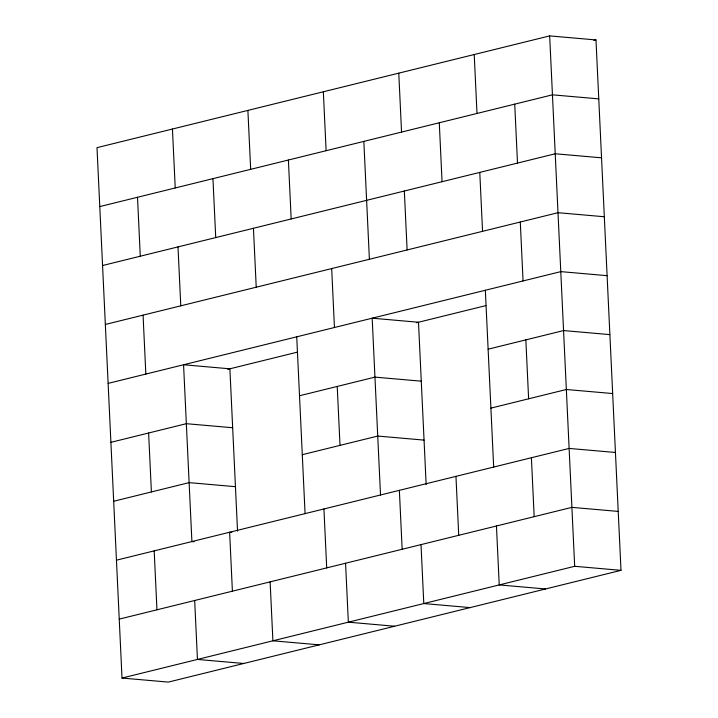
<?xml version="1.0" encoding="UTF-8"?>
<svg xmlns="http://www.w3.org/2000/svg" width="718" height="718" viewBox="0 0 718 718"><rect width="100%" height="100%" fill="white"/><g stroke="black" fill="none" stroke-linecap="round" stroke-linejoin="round"><path stroke-width="1.08" d="M549.665 35.9L97.002 147.657L122.015 678.052L168.335 682.1L620.998 570.343L595.985 39.948L549.665 35.9L574.678 566.296L122.015 678.052M593.831 40.477L595.985 39.948M99.784 206.587L552.447 94.83L598.767 98.878M102.557 265.525L555.22 153.769L601.54 157.816M105.34 324.455L558.003 212.699L604.323 216.746M108.122 383.385L560.785 271.628L607.105 275.676M227.723 369.339L297.306 352.161M416.341 322.777L485.915 305.599M110.895 442.324L186.339 423.692L232.659 427.74M299.505 395.753L374.949 377.129L421.269 381.177M488.114 349.19L563.558 330.567L609.878 334.615M113.677 501.254L189.121 482.631L235.441 486.678M302.287 454.691L377.731 436.059L424.051 440.107M490.897 408.12L566.34 389.497L612.66 393.545M116.46 560.184L569.123 448.427L615.443 452.475M119.233 619.122L571.896 507.366L618.216 511.413M231.824 532.442L229.625 532.244L232.399 591.183M574.678 566.296L620.998 570.343M194.102 541.749L191.903 541.56L183.566 364.762L229.886 368.81L237.541 531.149M545.554 588.966L499.234 584.919L496.452 525.989M470.11 607.599L423.791 603.551L421.008 544.612M394.667 626.222L348.347 622.174L345.564 563.244M319.223 644.845L272.903 640.797L270.121 581.867M243.779 663.477L197.459 659.429L194.677 600.49M514.725 104.146L517.499 163.076M520.281 222.015L523.063 280.944M525.836 339.874L528.619 398.813M531.401 457.743L534.174 516.673M474.221 54.523L477.003 113.462M479.777 172.392L482.559 231.322M485.341 290.26L493.679 467.059M439.281 122.769L442.055 181.708M455.957 476.366L458.73 535.305M426.151 484.587L418.495 322.247L372.175 318.2L380.513 494.998M398.777 73.155L401.559 132.085M404.333 191.015L407.115 249.954M399.37 490.34L402.152 549.27M363.838 141.401L369.393 259.261M323.333 91.778L326.116 150.708M331.671 268.577L334.453 327.507M337.227 386.446L340.009 445.375M323.926 508.963L326.708 567.893M288.394 160.024L291.167 218.954M296.731 336.823L305.069 513.621M247.889 110.401L250.672 169.34M253.445 228.27L256.227 287.2M212.95 178.647L215.723 237.586M172.446 129.034L175.228 187.963M178.001 246.893L180.783 305.832M137.506 197.279L140.279 256.209M143.061 315.139L145.844 374.078M148.617 433.008L151.399 491.938M154.182 550.877L156.955 609.806"/></g></svg>
